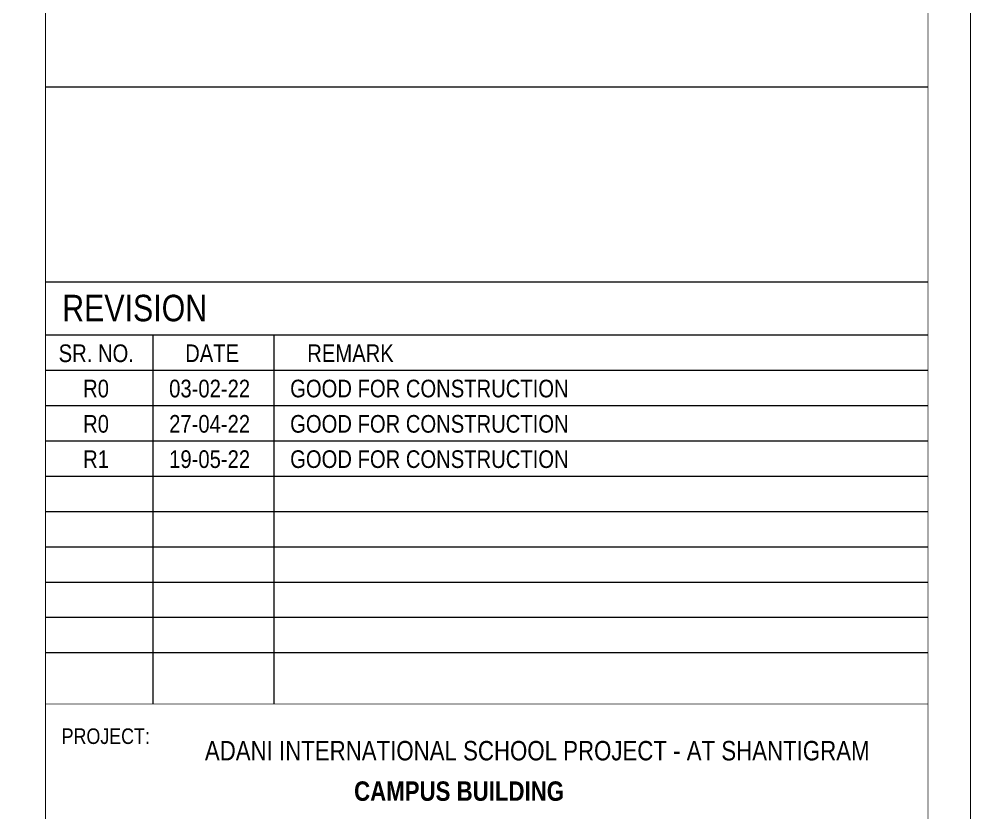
# Model space of a CAD drawing. Header units: millimetres. Extents: x 1112055 to 3390982, y -148532 to 766891.
# Drawn here: x 2662582 to 2673354, y 357019 to 366004 of the extents above; entities that cross this region are included whole.
import ezdxf

# ---------------------------------------------------------------- set-up
doc = ezdxf.new("R2010")
doc.units = ezdxf.units.MM
doc.layers.add('B TITLE BLOCK', color=250, linetype='Continuous', lineweight=0)
doc.layers.add('tb text', color=7, linetype='Continuous', lineweight=13)
doc.layers.add('FORMAT TEXT', color=7, linetype='Continuous')
doc.styles.add('SWINC', font='swissc.ttf')

msp = doc.modelspace()

# ---------------------------------------------------------------- linework, layer by layer
at = {"layer": 'B TITLE BLOCK', "color": 250, "lineweight": 0}
for p, q in [((2672867.7, 365232.5), (2662881.6, 365232.5)), ((2672867.7, 363024), (2662881.6, 363024)), ((2672867.7, 362424.8), (2662881.6, 362424.8)), ((2664096.3, 362424.8), (2664096.3, 358251.5)), ((2665465.2, 362424.8), (2665465.2, 358251.5)), ((2672867.7, 362025.3), (2662881.6, 362025.3)), ((2672867.7, 361625.9), (2662881.6, 361625.9)), ((2672867.7, 361226.5), (2662881.6, 361226.5)), ((2672867.7, 360827), (2662881.6, 360827)), ((2672867.7, 360427.6), (2662881.6, 360427.6)), ((2672867.7, 360028.1), (2662881.6, 360028.1)), ((2672867.7, 359628.7), (2662881.6, 359628.7)), ((2672867.7, 359229.2), (2662881.6, 359229.2)), ((2672867.7, 358829.8), (2662881.6, 358829.8))]:
    msp.add_line(p, q, dxfattribs=at)
at = {"layer": 'B TITLE BLOCK', "color": 1, "const_width": 10.8}
msp.add_lwpolyline([(2673348.4, 384437.6), (2673348.4, 330361.1), (2602366.5, 330361.1), (2602366.5, 384437.6)], close=True, dxfattribs=at)
at = {"layer": 'B TITLE BLOCK', "color": 250, "lineweight": 0}
for points, const_width in [([(2672867.7, 383956.9), (2672867.7, 330841.8), (2602847.1, 330841.8), (2602847.1, 383956.9)], 10.8), ([(2662881.6, 330841.8), (2672867.7, 330841.8), (2672867.7, 383956.9), (2662881.6, 383956.9)], 8.33), ([(2672867.7, 366430.8), (2662881.6, 366430.8), (2662881.6, 358251.5), (2672867.7, 358251.5)], 8.33)]:
    msp.add_lwpolyline(points, close=True, dxfattribs=dict(at, const_width=const_width))

# ---------------------------------------------------------------- texts
at = {"layer": 'FORMAT TEXT', "style": 'SWINC'}
msp.add_text('REVISION', height=299.58, dxfattribs=at).set_placement((2663070.8, 362583.2))
at = {"layer": 'FORMAT TEXT', "lineweight": 15, "style": 'SWINC'}
for s, height, p in [('SR. NO.', 199.72, (2663030.2, 362121.6)), ('DATE', 199.72, (2664461.9, 362121.6)), ('REMARK', 199.72, (2665843.5, 362121.6)), ('R1', 199.72, (2663306.9, 360923.3)), ('19-05-22', 199.72, (2664280.7, 360923.3)), ('GOOD FOR CONSTRUCTION', 199.722, (2665649.6, 360923.3))]:
    msp.add_text(s, height=height, dxfattribs=at).set_placement(p)
at = {"layer": 'FORMAT TEXT', "color": 252, "lineweight": 15, "style": 'SWINC'}
for s, height, p in [('R0', 199.72, (2663306.9, 361722.2)), ('03-02-22', 199.72, (2664280.7, 361722.2)), ('GOOD FOR CONSTRUCTION', 199.722, (2665649.6, 361722.2)), ('R0', 199.72, (2663306.9, 361322.7)), ('27-04-22', 199.72, (2664280.7, 361322.7)), ('GOOD FOR CONSTRUCTION', 199.722, (2665649.6, 361322.7))]:
    msp.add_text(s, height=height, dxfattribs=at).set_placement(p)
at = {"layer": 'tb text', "color": 7, "style": 'SWINC'}
msp.add_text('PROJECT:', height=176.21, dxfattribs=at).set_placement((2663064.3, 357799.8))
at = {"layer": 'tb text', "char_height": 219.694, "width": 14150.739, "attachment_point": 1, "style": 'SWINC'}
for s, insert in [('ADANI INTERNATIONAL SCHOOL PROJECT - AT SHANTIGRAM', (2664684.8, 357833.8)), ('{\\fSwis721 Cn BT|b1|i0|c0|p34;CAMPUS BUILDING}', (2666373.3, 357376.2))]:
    msp.add_mtext(s, dxfattribs=dict(at, insert=insert))

doc.saveas('drawing.dxf')
